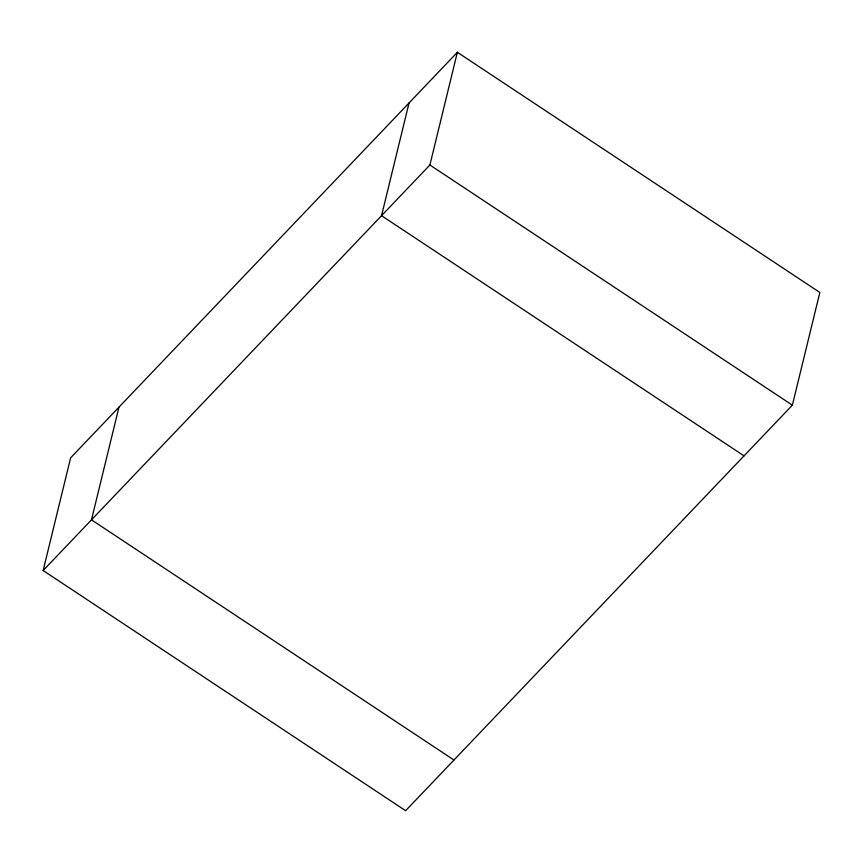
<?xml version="1.0" encoding="UTF-8"?>
<svg xmlns="http://www.w3.org/2000/svg" width="863" height="863" viewBox="0 0 863 863"><rect width="100%" height="100%" fill="white"/><g stroke="black" fill="none" stroke-linecap="round" stroke-linejoin="round"><path stroke-width="1.29" d="M43.15 570.529L70.626 457.832L457.368 52.287L819.85 292.471L792.374 405.168L405.632 810.713L43.15 570.529L429.893 164.995L457.368 52.287M118.965 407.142L91.489 519.839L453.97 760.023M409.03 102.977L381.554 215.685L744.035 455.858M429.893 164.995L792.374 405.168"/></g></svg>
